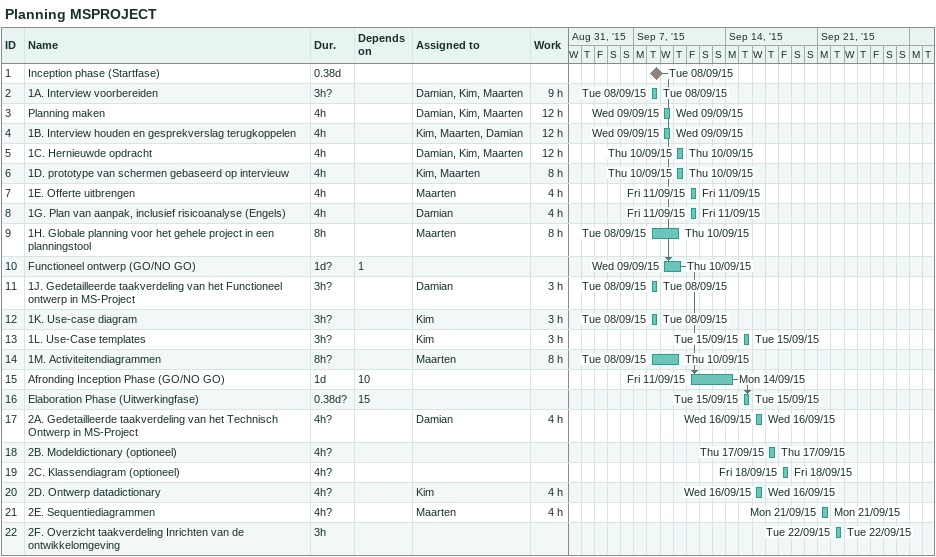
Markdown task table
Planning MSPROJECT

| ID | Task | Duration | Start | Finish | Predecessors | Resources | Work (h) |
|---|---|---|---|---|---|---|---|
| 1 | Inception phase (Startfase) | 0.38d | 2015-09-08 | 2015-09-08 |  |  |  |
| 2 | 1A. Interview voorbereiden | 3h? | 2015-09-08 | 2015-09-08 |  | Damian, Kim, Maarten | 9 |
| 3 | Planning maken | 4h | 2015-09-09 | 2015-09-09 |  | Damian, Kim, Maarten | 12 |
| 4 | 1B. Interview houden en gesprekverslag terugkoppelen | 4h | 2015-09-09 | 2015-09-09 |  | Kim, Maarten, Damian | 12 |
| 5 | 1C. Hernieuwde opdracht | 4h | 2015-09-10 | 2015-09-10 |  | Damian, Kim, Maarten | 12 |
| 6 | 1D. prototype van schermen gebaseerd op intervieuw | 4h | 2015-09-10 | 2015-09-10 |  | Kim, Maarten | 8 |
| 7 | 1E. Offerte uitbrengen | 4h | 2015-09-11 | 2015-09-11 |  | Maarten | 4 |
| 8 | 1G. Plan van aanpak, inclusief risicoanalyse (Engels) | 4h | 2015-09-11 | 2015-09-11 |  | Damian | 4 |
| 9 | 1H. Globale planning voor het gehele project in een planningstool | 8h | 2015-09-08 | 2015-09-10 |  | Maarten | 8 |
| 10 | Functioneel ontwerp (GO/NO GO) | 1d? | 2015-09-09 | 2015-09-10 | 1 |  |  |
| 11 | 1J. Gedetailleerde taakverdeling van het Functioneel ontwerp in MS-Project | 3h? | 2015-09-08 | 2015-09-08 |  | Damian | 3 |
| 12 | 1K. Use-case diagram | 3h? | 2015-09-08 | 2015-09-08 |  | Kim | 3 |
| 13 | 1L. Use-Case templates | 3h? | 2015-09-15 | 2015-09-15 |  | Kim | 3 |
| 14 | 1M. Activiteitendiagrammen | 8h? | 2015-09-08 | 2015-09-10 |  | Maarten | 8 |
| 15 | Afronding Inception Phase (GO/NO GO) | 1d | 2015-09-11 | 2015-09-14 | 10 |  |  |
| 16 | Elaboration Phase (Uitwerkingfase) | 0.38d? | 2015-09-15 | 2015-09-15 | 15 |  |  |
| 17 | 2A. Gedetailleerde taakverdeling van het Technisch Ontwerp in MS-Project | 4h? | 2015-09-16 | 2015-09-16 |  | Damian | 4 |
| 18 | 2B. Modeldictionary (optioneel) | 4h? | 2015-09-17 | 2015-09-17 |  |  |  |
| 19 | 2C. Klassendiagram (optioneel) | 4h? | 2015-09-18 | 2015-09-18 |  |  |  |
| 20 | 2D. Ontwerp datadictionary | 4h? | 2015-09-16 | 2015-09-16 |  | Kim | 4 |
| 21 | 2E. Sequentiediagrammen | 4h? | 2015-09-21 | 2015-09-21 |  | Maarten | 4 |
| 22 | 2F. Overzicht taakverdeling Inrichten van de ontwikkelomgeving | 3h | 2015-09-22 | 2015-09-22 |  |  |  |
